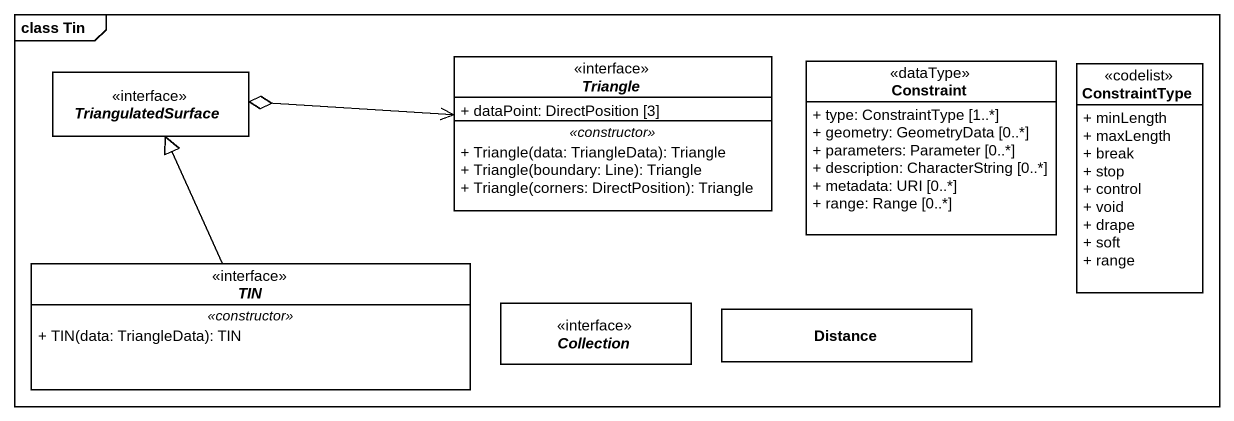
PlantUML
@startuml
mainframe class Tin
hide circle
hide empty members
skinparam classAttributeIconSize 0
interface TriangulatedSurface
interface Triangle {
  + dataPoint: DirectPosition [3]
  .. <<constructor>> ..
  + Triangle(data: TriangleData): Triangle
  + Triangle(boundary: Line): Triangle
  + Triangle(corners: DirectPosition): Triangle
}
class Constraint <<dataType>> {
  + type: ConstraintType [1..*]
  + geometry: GeometryData [0..*]
  + parameters: Parameter [0..*]
  + description: CharacterString [0..*]
  + metadata: URI [0..*]
  + range: Range [0..*]
}
class ConstraintType <<codelist>> {
  + minLength
  + maxLength
  + break
  + stop
  + control
  + void
  + drape
  + soft
  + range
}
interface TIN {
  .. <<constructor>> ..
  + TIN(data: TriangleData): TIN
}
interface Collection
class Distance
Triangle <-left-o TriangulatedSurface
TIN -up-|> TriangulatedSurface
@enduml
